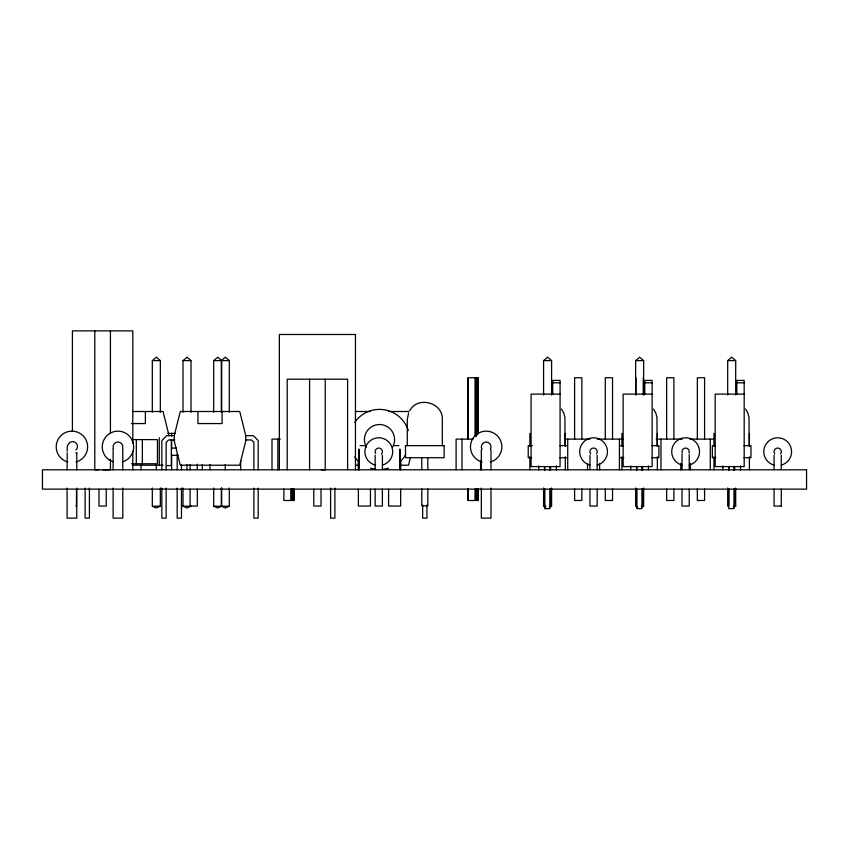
<?xml version="1.0" encoding="UTF-8"?>
<svg xmlns="http://www.w3.org/2000/svg" width="849" height="849" viewBox="0 0 849 849"><rect width="100%" height="100%" fill="white"/><g stroke="black" fill="none" stroke-linecap="round" stroke-linejoin="round"><path stroke-width="1.27" d="M67.103 451.222L67.389 445.651M359.085 449.121L359.116 469.805L359.116 449.461M400.654 469.805L400.866 460.954A30.203 30.203 0 0 0 405.663 454.703M174.247 435.664L180.285 411.5L239.726 411.5L245.764 435.664L245.764 441.056L239.726 465.21L180.285 465.21L174.247 441.056L174.247 435.664L166.659 435.664L161.83 440.493L161.83 469.805M410.396 457.579L408.496 465.21L400.569 465.21M408.624 412.964L407.287 419.671L407.287 445.64M409.632 410.905C417.443 395.496 443.263 402.415 442.318 419.671L442.318 445.64M543.583 395.018L543.583 360.613L547.594 357.217L551.595 360.613L551.595 395.018M635.636 395.018L635.636 360.613L639.658 357.217L643.648 360.613L643.648 395.018M727.689 395.018L727.689 360.613L731.711 357.217L735.701 360.613L735.701 395.018M152.321 412.232L152.321 360.613L156.354 357.217L160.334 360.613L160.334 412.232M183.002 412.232L183.002 360.613L187.035 357.217L191.014 360.613L191.014 412.232M213.683 412.232L213.683 360.613L217.715 357.217L221.695 360.613L221.695 412.232M76.76 469.847L76.76 452.814L76.113 452.973M160.334 488.005L160.334 506.195L156.333 507.989L152.321 506.195L152.321 488.005M229.304 488.005L229.304 506.195L225.314 507.989L221.302 506.195L221.302 488.005M549.568 507.097L551.595 506.195L551.595 488.005M641.621 507.097L643.648 506.195L643.648 488.005M733.674 507.097L735.701 506.195L735.701 488.005M388.577 468.255L382.114 469.455M152.321 360.613L160.334 360.613M183.002 360.613L191.014 360.613M213.683 360.613L229.304 360.613L229.304 412.232M543.583 360.613L551.595 360.613M635.636 360.613L643.648 360.613M727.689 360.613L735.701 360.613M552.72 382.793L560.075 382.793M644.784 382.793L652.128 382.793M736.836 382.793L744.18 382.793M560.075 394.116L531.081 394.116L531.081 466.6L560.075 466.6L560.075 380.405L552.72 380.405L552.72 394.116M652.128 394.116L623.134 394.116L623.134 466.6L652.128 466.6L652.128 380.405L644.784 380.405L644.784 394.116M744.18 394.116L715.187 394.116L715.187 466.6L744.18 466.6L744.18 380.405L736.836 380.405L736.836 394.116M132.635 411.5L163.019 411.5L169.057 435.664M355.36 411.5L370.185 411.5M388.683 411.5L408.496 411.5M131.393 423.577L145.381 423.577L145.381 411.5M167.815 433.404L175.52 433.404M245.764 435.664L253.352 435.664L258.181 440.493L258.181 469.805M280.34 439.113L271.998 439.113L271.998 469.805M473.126 439.113L456.104 439.113L456.104 469.805M565.296 439.113L589.949 439.113M597.197 439.113L623.007 439.113M656.15 439.113L682.203 439.113M689.812 439.113L713.892 439.113M131.489 439.602L157.458 439.602L157.458 463.766L131.489 463.766M174.756 439.962L168.548 439.962L166.128 442.382L166.128 469.805M245.764 439.962L251.474 439.962L253.883 442.382L253.883 469.805M360.05 445.64L364.285 445.64M394.615 445.64L398.881 445.64M532.376 445.64L528.227 445.64L528.227 457.717L531.771 457.717M559.873 445.64L566.856 445.64M620.279 445.64L623.41 445.64M651.926 445.64L658.909 445.64L658.909 457.717L651.926 457.717M715.463 445.64L712.332 445.64L712.332 457.717L715.887 457.717M743.989 445.64L750.962 445.64L750.962 457.717L743.989 457.717M171.349 448.06L176.412 448.06M67.092 469.847L67.262 452.814M76.113 452.814L76.76 452.814M171.349 455.308L177.95 455.308M559.873 457.717L566.856 457.717M620.279 457.717L623.835 457.717M132.635 465.21L163.019 465.21M355.657 465.21L358.299 465.21M166.521 465.57L171.349 465.57L171.349 439.655M98.664 469.794L94.791 469.805L94.791 330.877M102.612 469.794L110.423 469.805L110.423 459.213M321.346 469.805L325.22 469.805L325.22 379.195M75.763 506.046L76.484 506.046L76.484 489.215M781.303 506.046L774.055 506.046L774.086 489.12M152.321 506.195L160.334 506.195M183.002 506.195L191.014 506.195L187.013 507.989L183.002 506.195L183.002 488.005M213.683 488.005L213.683 506.195L229.304 506.195M543.583 488.005L543.583 506.195L545.875 506.195M549.303 506.195L551.595 506.195M641.356 506.195L643.648 506.195M733.409 506.195L735.701 506.195M375.598 469.285L370.451 468.255M213.683 506.195L217.694 507.989L221.695 506.195L221.695 488.005M637.62 507.097L635.636 506.195L635.636 488.005M543.583 506.195L545.567 507.097M229.304 360.613L225.335 357.217L221.302 360.613L221.302 412.232M745.549 409.006L747.831 412.964L749.02 417.379L749.168 445.64M653.497 409.006L655.778 412.964L656.967 417.379L657.115 445.64M561.433 409.006L563.725 412.964L564.903 417.379L565.063 445.64M358.374 469.805L358.151 460.954A30.203 30.203 0 0 1 354.765 456.921M399.868 449.089L399.847 469.805L399.847 449.461M781.271 455.34L781.271 469.635M781.303 489.13L781.271 506.046M774.086 455.276L774.055 469.614M749.412 433.404L749.412 446.404M749.412 456.804L749.412 469.805M740.53 465.899L740.53 469.805M734.672 466.674L734.672 469.433M734.672 488.833L734.672 505.877M733.982 466.6L733.982 470.548M733.982 488.928L733.982 508.636L728.792 508.636L728.792 488.928M728.792 466.6L728.792 470.548M728.633 466.674L728.633 469.433M728.633 488.833L728.633 505.877M727.689 488.005L727.689 506.195M722.817 465.899L722.817 469.805M713.988 433.404L713.988 446.404M713.988 456.804L713.988 469.805M710.263 439.113L710.263 469.805M704.585 439.113L704.585 377.752L697.337 377.752L697.337 439.113M704.585 488.982L704.585 500.486L697.337 500.486L697.337 488.982M690.46 463.405L690.46 469.805M689.218 454.491L689.218 469.635M689.25 489.13L689.218 506.046L682.002 506.046L682.023 489.12M682.023 454.247L682.002 469.614M680.792 463.405L680.792 469.805M673.904 439.113L673.904 377.752L666.656 377.752L666.656 439.113M673.904 488.982L673.904 500.486L666.656 500.486L666.656 488.982M660.978 439.113L660.978 469.805M657.359 433.404L657.359 446.404M657.359 456.804L657.359 469.805M648.477 465.899L648.477 469.805M643.224 377.752L643.224 394.721M643.224 488.982L643.224 500.486M642.619 466.674L642.619 469.433M642.619 488.833L642.619 505.877M641.929 466.6L641.929 470.548M641.929 488.928L641.929 508.636L636.729 508.636L636.729 488.928M636.729 466.6L636.729 470.548M636.58 466.674L636.58 469.433M636.58 488.833L636.58 505.877M635.975 377.752L635.975 394.721M635.975 488.982L635.975 500.486M630.765 465.899L630.765 469.805M621.924 433.404L621.924 446.404M621.924 456.804L621.924 469.805M619.42 439.113L619.42 469.805M612.532 439.113L612.532 377.752L605.284 377.752L605.284 439.113M612.532 488.982L612.532 500.486L605.284 500.486L605.284 488.982M599.606 463.405L599.606 469.805M597.165 455.34L597.165 469.635M597.187 489.13L597.165 506.046L589.949 506.046L589.97 489.12M589.97 455.276L589.949 469.614M587.529 463.405L587.529 469.805M581.852 439.113L581.852 377.752L574.603 377.752L574.603 439.113M581.852 488.982L581.852 500.486L574.603 500.486L574.603 488.982M567.716 439.113L567.716 469.805M565.296 433.404L565.296 446.404M565.296 456.804L565.296 469.805M556.424 465.899L556.424 469.805M550.566 466.674L550.566 469.433M550.566 488.833L550.566 505.877M549.876 466.6L549.876 470.548M549.876 488.928L549.876 508.636L544.676 508.636L544.676 488.928M544.676 466.6L544.676 470.548M544.517 466.674L544.517 469.433M544.517 488.833L544.517 505.877M538.712 465.899L538.712 469.805M529.872 433.404L529.872 446.404M529.872 456.804L529.872 469.805M491.009 449.874L491.009 469.847M491.009 488.079L491.009 518.123L481.341 518.123L481.341 488.079M481.341 449.874L481.341 469.847M480.566 460.848L480.566 469.805M478.072 433.892L478.072 377.752L467.979 377.752L467.979 439.113M478.072 488.982L478.072 500.486L467.979 500.486L467.979 488.982M477.87 377.752L477.87 433.892M477.87 488.982L477.87 500.486M477.191 377.752L477.191 433.892M477.191 488.982L477.191 500.486M476.989 377.752L476.989 435.197M476.989 488.982L476.989 500.486M476.31 377.752L476.31 435.197M476.31 488.982L476.31 500.486M476.109 377.752L476.109 436.503M476.109 488.982L476.109 500.486M475.44 377.752L475.44 436.503M475.44 488.982L475.44 500.486M475.228 377.752L475.228 436.503M475.228 488.982L475.228 500.486M468.192 377.752L468.192 439.113M468.192 488.982L468.192 500.486M461.973 439.113L461.973 469.805M427.822 457.717L427.822 469.433M427.822 488.833L427.822 505.877L421.783 505.781L421.783 488.833M426.951 505.059L426.951 518.123L422.653 518.123L422.653 505.059M421.783 457.717L421.783 469.433M400.654 489.215L400.654 506.046L388.577 506.046L388.577 489.215M382.4 455.297L382.4 469.614M382.368 489.12L382.4 506.046L375.152 506.046L375.152 489.13M375.152 455.308L375.184 469.635M370.451 489.215L370.451 506.046L358.374 506.046L358.374 489.215M355.455 469.805L355.455 334.485L279.353 334.485L279.353 469.805M347.602 469.805L347.602 379.195L287.206 379.195L287.206 469.805M334.899 488.09L334.899 518.123L330.601 518.123L330.601 488.09M321.028 489.215L321.028 506.046L313.78 506.046L313.78 489.215M309.588 379.195L309.588 469.805M293.966 488.982L293.966 500.486L283.874 500.486L283.874 488.982M293.754 488.982L293.754 500.486M293.085 488.982L293.085 500.486M292.873 488.982L292.873 500.486M292.205 488.982L292.205 500.486M292.003 488.982L292.003 500.486M291.324 488.982L291.324 500.486M291.122 488.982L291.122 500.486M277.867 439.113L277.867 469.805M258.181 488.09L258.181 518.123L253.883 518.123L253.883 488.09M240.638 460.699L240.66 469.805M225.282 464.605L225.282 469.805M222.088 411.5L222.088 423.577L197.923 423.577L197.923 411.5M209.979 464.605L209.958 469.805M202.338 464.605L202.338 469.805M197.318 464.223L197.318 469.444M197.318 489.056L197.318 506.046L190.08 506.046L190.08 489.215M190.08 464.605L190.08 469.784M186.982 464.605L186.982 469.805M181.474 464.7L181.474 469.805M181.474 488.09L181.474 518.123L177.176 518.123L177.176 488.09M177.176 454.13L177.176 469.805M171.657 433.404L171.657 436.004M171.657 439.909L171.657 449.004M171.657 454.204L171.657 469.805M166.128 488.09L166.128 518.123L161.83 518.123L161.83 488.09M159.272 437.787L159.272 465.57M156.301 464.605L156.301 469.805M142.356 439.602L142.356 463.766M140.976 464.605L140.998 469.805M136.318 439.602L136.318 463.766M132.815 443.337L132.815 330.877L72.409 330.877L72.409 431.43M132.815 451.275L132.815 469.805M122.787 448.622L122.787 469.847M122.787 488.079L122.787 518.123L113.119 518.123L113.119 488.079M113.119 448.622L113.119 469.847M110.423 330.877L110.423 432.757M106.231 489.215L106.231 506.046L98.983 506.046L98.983 489.215M89.421 488.09L89.421 518.123L85.123 518.123L85.123 488.09M76.76 488.079L76.76 518.123L67.092 518.123L67.092 488.079M589.97 465.103A13.892 13.892 0 0 1 582.191 443.709A13.892 13.892 0 0 1 604.944 443.709A13.892 13.892 0 0 1 597.165 465.103M590.702 453.897A3.629 3.629 0 0 1 591.106 449.015A3.629 3.629 0 0 1 596.009 449.004A3.629 3.629 0 0 1 596.454 453.875M682.023 465.103A13.892 13.892 0 0 1 674.244 443.709A13.892 13.892 0 0 1 697.008 443.709A13.892 13.892 0 0 1 689.218 465.103M682.278 453.079A3.629 3.629 0 0 1 685.61 448.06A3.629 3.629 0 0 1 688.974 453.058M774.086 465.103A13.892 13.892 0 0 1 766.297 443.709A13.892 13.892 0 0 1 789.061 443.709A13.892 13.892 0 0 1 781.271 465.103M774.808 453.897A3.629 3.629 0 0 1 775.222 449.015A3.629 3.629 0 0 1 780.114 449.004A3.629 3.629 0 0 1 780.56 453.875M375.184 465.103A13.892 13.892 0 0 1 367.394 443.709A13.892 13.892 0 0 1 390.158 443.709A13.892 13.892 0 0 1 382.368 465.103M375.683 453.578A3.629 3.629 0 0 1 376.616 448.771A3.629 3.629 0 0 1 381.488 449.28A3.629 3.629 0 0 1 381.403 454.173M482.105 462.015A15.707 15.707 0 0 1 473.307 437.84A15.707 15.707 0 0 1 499.032 437.84A15.707 15.707 0 0 1 490.234 462.015M481.988 449.27A4.829 4.829 0 0 1 486.169 442.021A4.829 4.829 0 0 1 490.361 449.27M112.906 461.718A15.707 15.707 0 0 1 105.287 437.564A15.707 15.707 0 0 1 130.619 437.564A15.707 15.707 0 0 1 122.999 461.718M113.288 448.102A4.829 4.829 0 0 1 117.958 442.021A4.829 4.829 0 0 1 122.617 448.102M67.867 462.015A15.707 15.707 0 0 1 59.059 437.84A15.707 15.707 0 0 1 84.794 437.84A15.707 15.707 0 0 1 75.996 462.015M67.994 445.088A4.829 4.829 0 0 1 75.147 442.329A4.829 4.829 0 0 1 75.964 449.949M366.439 447.147A15.091 15.091 0 0 1 379.514 424.511A15.091 15.091 0 0 1 392.578 447.147M354.765 422.282A30.203 30.203 0 0 1 408.316 430.528M444.123 445.64L405.482 445.64L405.482 457.717L444.123 457.717L444.123 445.64M806.55 469.805L42.45 469.805L42.45 489.13L806.55 489.13L806.55 469.805"/></g></svg>
